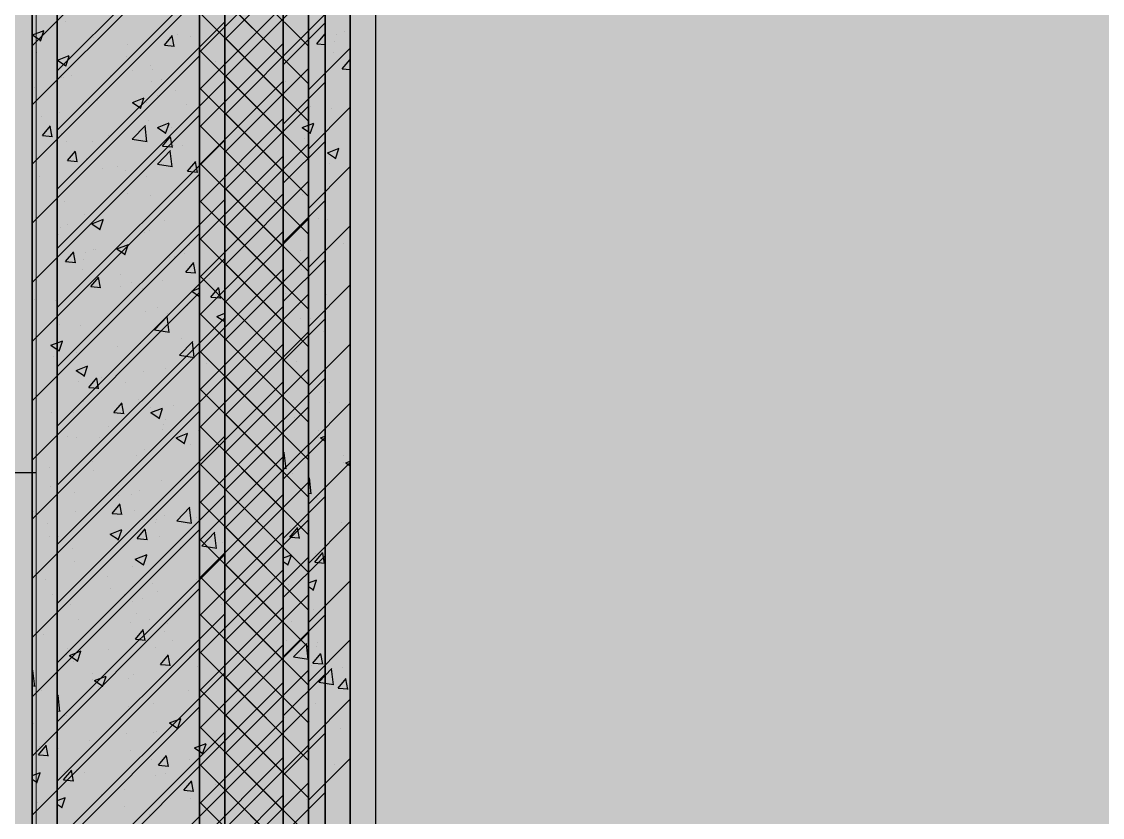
# Model space of a CAD drawing. Header units: inches. Extents: x 143994 to 247866, y 243815 to 272761.
# Drawn here: x 164813 to 166104, y 261275 to 262225 of the extents above; entities that cross this region are included whole.
import ezdxf

# ---------------------------------------------------------------- set-up
doc = ezdxf.new("R2010")
doc.units = ezdxf.units.IN
doc.header["$LTSCALE"] = 1000
doc.header["$MEASUREMENT"] = 0
doc.layers.get('DEFPOINTS').update_dxf_attribs({"color": 62})
for name, color, linetype in [('0-建筑1F', 127, 'Continuous'), ('0-建筑2F', 127, 'Continuous'), ('A-Wall-Patn', 255, 'Continuous'), ('PUB_HATCH', 8, 'Continuous'), ('STAIR', 142, 'Continuous')]:
    doc.layers.add(name, color=color, linetype=linetype)
for name, color, linetype, lineweight in [('A-M-Stone', 11, 'Continuous', 15), ('A-Wall', 254, 'Continuous', 35), ('W-保温层', 8, 'Continuous', 13)]:
    doc.layers.add(name, color=color, linetype=linetype, lineweight=lineweight)

# ---------------------------------------------------------------- blocks, each defined once
blk = doc.blocks.new('144')
at = {"layer": 'A-M-Stone', "color": 127}
blk.add_line((646166.9, -381870.3), (646166.9, -376030.3), dxfattribs=at)
at = {"layer": 'A-Wall', "color": 127}
for p, q in [((646136.9, -381900.3), (646136.9, -376060.3)), ((646086.9, -376110.3), (646086.9, -381950.3)), ((645986.9, -382050.3), (645986.9, -376210.3)), ((645786.9, -376410.3), (645786.9, -382210.3))]:
    blk.add_line(p, q, dxfattribs=at)
at = {"layer": 'PUB_HATCH', "color": 127, "linetype": 'Continuous'}
for p, q in [((645786.9, -377990), (645986.9, -377790)), ((645786.9, -378060.7), (645986.9, -377860.7)), ((645786.9, -378131.4), (645986.9, -377931.4)), ((645827, -377961.5), (645827, -377961.5)), ((645787.4, -377977.1), (645801.4, -377971.8)), ((645797.1, -377984.4), (645801.1, -377972.3)), ((646086.9, -378012.8), (646136.9, -377962.8)), ((646117.3, -377967.9), (646117.3, -377967.9)), ((645787.4, -377977.1), (645797.4, -377983.9)), ((645976.2, -377978.5), (645976.2, -377978.5)), ((646127, -377987.7), (646136.6, -377976.2)), ((646136.9, -377979.8), (646136.4, -377976.7)), ((645792.4, -377998.5), (645792.4, -377998.5)), ((645850.4, -377995.1), (645850.4, -377995.1)), ((645900.5, -377988.5), (645900.5, -377988.5)), ((646127, -377987.7), (646136.9, -377988.6)), ((645786.9, -378202.1), (645986.9, -378002.1)), ((645899.1, -378003), (645899.1, -378003)), ((645928.5, -378013.1), (645928.5, -378013.1)), ((645834.5, -378025.3), (645834.5, -378025.3)), ((645906.8, -378019.9), (645906.8, -378019.9)), ((645824.6, -378028.1), (645824.6, -378028.1)), ((645941.3, -378029.8), (645941.3, -378029.8)), ((646086.9, -378083.5), (646136.9, -378033.5)), ((646089.6, -378033.2), (646089.6, -378033.2)), ((646114.9, -378034.4), (646114.9, -378034.4)), ((645790.2, -378039.9), (645790.2, -378039.9)), ((645906.8, -378057.7), (645920.8, -378052.3)), ((645906.8, -378057.7), (645916.7, -378064.4)), ((645916.4, -378064.9), (645920.5, -378052.8)), ((645923.6, -378057.4), (645923.6, -378057.4)), ((645786.9, -378272.8), (645986.9, -378072.8)), ((645797.8, -378074), (645797.8, -378074)), ((645847.8, -378067.4), (645847.8, -378067.4)), ((645799.2, -378097.3), (645808.9, -378085.8)), ((645810.9, -378098.8), (645808.6, -378086.3)), ((645906.6, -378101.5), (645922.2, -378085.3)), ((645924.1, -378104.7), (645921.9, -378085.7)), ((645926, -378079.7), (645926, -378079.7)), ((646109.5, -378087.7), (646123.5, -378082.4)), ((646109.5, -378087.7), (646119.4, -378094.4)), ((646119.1, -378094.9), (646123.2, -378082.9)), ((645799.2, -378097.3), (645811.2, -378098.3)), ((645822.1, -378094.7), (645822.1, -378094.7)), ((645906.6, -378101.5), (645924.4, -378104.3)), ((645942.7, -378109.8), (645952.3, -378098.3)), ((645954.4, -378111.4), (645952.1, -378098.8)), ((646112.4, -378101), (646112.4, -378101)), ((645859.3, -378104.6), (645859.3, -378104.6)), ((645942.7, -378109.8), (645954.7, -378110.9)), ((645966.1, -378109.1), (645966.1, -378109.1)), ((646086.9, -378154.2), (646136.9, -378104.2)), ((645871, -378136.3), (645871, -378136.3)), ((645898.6, -378139.2), (645898.6, -378139.2)), ((645786.9, -378343.5), (645986.9, -378143.5)), ((645795.2, -378146.2), (645795.2, -378146.2)), ((645923.6, -378146.3), (645923.6, -378146.3)), ((645819.7, -378161.3), (645819.7, -378161.3)), ((646110, -378167.6), (646110, -378167.6)), ((646086.9, -378224.9), (646136.9, -378174.9)), ((646136.9, -378168.6), (646136.9, -378168.6)), ((645946.5, -378183.1), (645946.5, -378183.1)), ((645820.4, -378206.8), (645820.4, -378206.8)), ((645829.8, -378203.1), (645829.8, -378203.1)), ((645858.1, -378202.7), (645872.1, -378197.3)), ((645858.1, -378202.7), (645868.1, -378209.4)), ((645867.8, -378209.9), (645871.8, -378197.8)), ((645944.7, -378198.5), (645944.7, -378198.5)), ((646129.2, -378196.4), (646129.2, -378196.4)), ((645786.9, -378414.2), (645986.9, -378214.2)), ((645818.4, -378215.2), (645818.4, -378215.2)), ((645921.2, -378212.9), (645921.2, -378212.9)), ((645927.2, -378211.3), (645927.2, -378211.3)), ((645817.3, -378227.9), (645817.3, -378227.9)), ((645827, -378247.7), (645836.6, -378236.2)), ((645838.7, -378249.3), (645836.4, -378236.7)), ((645862.6, -378233.7), (645862.6, -378233.7)), ((645969.3, -378238.2), (645969.3, -378238.2)), ((646107.6, -378234.2), (646107.6, -378234.2)), ((645827, -378247.7), (645839, -378248.8)), ((645970.5, -378260.3), (645980.1, -378248.8)), ((645982.1, -378261.8), (645979.8, -378249.3)), ((646086.9, -378295.7), (646136.9, -378245.7)), ((646108.6, -378256.9), (646108.6, -378256.9)), ((645942.1, -378270.8), (645942.1, -378270.8)), ((645970.5, -378260.3), (645982.4, -378261.3)), ((645892.1, -378277.4), (645892.1, -378277.4)), ((645906.2, -378273.1), (645906.2, -378273.1)), ((645918.7, -378279.4), (645918.7, -378279.4)), ((645977.5, -378283.2), (645986.9, -378279.6)), ((645977.5, -378283.2), (645986.9, -378289.6)), ((645786.9, -378484.9), (645986.9, -378284.9)), ((645789.6, -378293.2), (645789.6, -378293.2)), ((645814.9, -378294.4), (645814.9, -378294.4)), ((646089, -378286.4), (646089, -378286.4)), ((646105.1, -378300.7), (646105.1, -378300.7)), ((645887.4, -378313), (645887.4, -378313)), ((645933.1, -378329.5), (645948.7, -378313.2)), ((645950.6, -378332.6), (645948.4, -378313.6)), ((646086.9, -378366.4), (646136.9, -378316.4)), ((646107.4, -378316.4), (646107.4, -378316.4)), ((645933.1, -378329.5), (645950.9, -378332.2)), ((645809.5, -378347.7), (645823.5, -378342.4)), ((645809.5, -378347.7), (645819.4, -378354.4)), ((645819.1, -378354.9), (645823.2, -378342.9)), ((645916.3, -378346), (645916.3, -378346)), ((645965.3, -378339.7), (645965.3, -378339.7)), ((645786.9, -378555.7), (645986.9, -378355.7)), ((645812.4, -378361), (645812.4, -378361)), ((645839.4, -378356.3), (645839.4, -378356.3)), ((645889.5, -378349.7), (645889.5, -378349.7)), ((646102.7, -378367.3), (646102.7, -378367.3)), ((645854.7, -378398.2), (645864.4, -378386.7)), ((645866.4, -378399.7), (645864.1, -378387.2)), ((646086.9, -378437.1), (646136.9, -378387.1)), ((646111.9, -378385.9), (646111.9, -378385.9)), ((645854.7, -378398.2), (645866.7, -378399.2)), ((645898, -378392.5), (645898, -378392.5)), ((645913.9, -378412.6), (645913.9, -378412.6)), ((645848.4, -378415.2), (645848.4, -378415.2)), ((645912.6, -378418.6), (645912.6, -378418.6)), ((645928.8, -378428.3), (645942.8, -378422.9)), ((645938.5, -378435.5), (645942.6, -378423.4)), ((645955.2, -378419.7), (645955.2, -378419.7)), ((645786.9, -378626.4), (645986.9, -378426.4)), ((645810, -378427.6), (645810, -378427.6)), ((645836.9, -378428.6), (645836.9, -378428.6)), ((645928.8, -378428.3), (645938.8, -378435)), ((645945.9, -378436.4), (645945.9, -378436.4)), ((646100.3, -378433.9), (646100.3, -378433.9)), ((645890.6, -378442.1), (645890.6, -378442.1)), ((646128.7, -378449.7), (646128.7, -378449.7)), ((645829.2, -378456.4), (645829.2, -378456.4)), ((646086.9, -378507.8), (646136.9, -378457.8)), ((646128.5, -378457.5), (646128.5, -378457.5)), ((646131.5, -378458.3), (646136.9, -378456.2)), ((646131.5, -378458.3), (646136.9, -378462)), ((646086.9, -378477.4), (646088.3, -378476)), ((646090.2, -378495.3), (646088, -378476.4)), ((646136.7, -378465.2), (646136.7, -378465.2)), ((645911.4, -378479.2), (645911.4, -378479.2)), ((645986.3, -378480.9), (645986.3, -378480.9)), ((645786.9, -378697.1), (645986.9, -378497.1)), ((645807.6, -378494.2), (645807.6, -378494.2)), ((645860, -378497.5), (645860, -378497.5)), ((646086.9, -378494.4), (646090.5, -378495)), ((646097.8, -378500.5), (646097.8, -378500.5)), ((645808.6, -378516.9), (645808.6, -378516.9)), ((645905.6, -378526.4), (645905.6, -378526.4)), ((645915.4, -378521.4), (645915.4, -378521.4)), ((646086.9, -378578.5), (646136.9, -378528.5)), ((645882.5, -378548.6), (645892.1, -378537.1)), ((645894.2, -378550.1), (645891.9, -378537.6)), ((645959.6, -378557.4), (645975.2, -378541.2)), ((645977.1, -378560.5), (645974.9, -378541.5)), ((646088.4, -378539.7), (646088.4, -378539.7)), ((646126, -378529.8), (646126, -378529.8)), ((645789, -378546.4), (645789, -378546.4)), ((645882.5, -378548.6), (645894.5, -378549.6)), ((645909, -378545.7), (645909, -378545.7)), ((645983.8, -378553.2), (645983.8, -378553.2)), ((645786.9, -378767.8), (645986.9, -378567.8)), ((645805.1, -378560.7), (645805.1, -378560.7)), ((645880.2, -378573.3), (645894.2, -378567.9)), ((645933.7, -378559.7), (645933.7, -378559.7)), ((645959.6, -378557.4), (645977.4, -378560.2)), ((646094.5, -378576.9), (646104.2, -378565.4)), ((646095.4, -378567.1), (646095.4, -378567.1)), ((646097.7, -378567.4), (646097.7, -378567.4)), ((646106.2, -378578.5), (646103.9, -378565.9)), ((645807.4, -378576.4), (645807.4, -378576.4)), ((645880.2, -378573.3), (645890.1, -378580)), ((645889.8, -378580.5), (645893.9, -378568.4)), ((646094.5, -378576.9), (646106.5, -378578)), ((646086.9, -378601.8), (646096.9, -378598)), ((646086.9, -378649.2), (646136.9, -378599.2)), ((646086.9, -378606.1), (646092.8, -378610.1)), ((646092.5, -378610.6), (646096.6, -378598.5)), ((645906.6, -378612.3), (645906.6, -378612.3)), ((645802.7, -378627.3), (645802.7, -378627.3)), ((645876.5, -378623.6), (645876.5, -378623.6)), ((645931.2, -378632), (645931.2, -378632)), ((645983.2, -378628.1), (645983.2, -378628.1)), ((645786.9, -378838.5), (645986.9, -378638.5)), ((645881.1, -378638.6), (645881.1, -378638.6)), ((646093, -378633.6), (646093, -378633.6)), ((645811.9, -378645.9), (645811.9, -378645.9)), ((645897.4, -378645.7), (645897.4, -378645.7)), ((645918.6, -378650.4), (645918.6, -378650.4)), ((646086.9, -378719.9), (646136.9, -378669.9)), ((645904.1, -378678.9), (645904.1, -378678.9)), ((646096.5, -378677.6), (646096.5, -378677.6)), ((645800.3, -378693.9), (645800.3, -378693.9)), ((645910.3, -378699), (645919.9, -378687.5)), ((645921.9, -378700.6), (645919.6, -378688)), ((645945.3, -378689.6), (645945.3, -378689.6)), ((645786.9, -378909.2), (645986.9, -378709.2)), ((645828.7, -378709.7), (645828.7, -378709.7)), ((645910.3, -378699), (645922.2, -378700.1)), ((645954.3, -378700.9), (645954.3, -378700.9)), ((646090.5, -378700.2), (646090.5, -378700.2)), ((646099.2, -378720.2), (646114.8, -378703.9)), ((646116.7, -378723.3), (646114.5, -378704.3)), ((646128.1, -378702.9), (646128.1, -378702.9)), ((645828.5, -378717.5), (645828.5, -378717.5)), ((645831.5, -378718.3), (645845.5, -378712.9)), ((645831.5, -378718.3), (645841.5, -378725)), ((645841.2, -378725.5), (645845.2, -378713.4)), ((645878.6, -378710.9), (645878.6, -378710.9)), ((646099.2, -378720.2), (646117, -378722.9)), ((646122.3, -378727.4), (646131.9, -378715.9)), ((646134, -378728.9), (646131.6, -378716.4)), ((645836.7, -378725.2), (645836.7, -378725.2)), ((645943.4, -378729.7), (645943.4, -378729.7)), ((646122.3, -378727.4), (646134.3, -378728.4)), ((645786.9, -378737.4), (645788.3, -378736)), ((645790.2, -378755.3), (645788, -378736.4)), ((645901.7, -378745.5), (645901.7, -378745.5)), ((646086.9, -378790.6), (646136.9, -378740.6)), ((645786.9, -378754.4), (645790.5, -378755)), ((645797.8, -378760.5), (645797.8, -378760.5)), ((646088.1, -378766.8), (646088.1, -378766.8)), ((645786.9, -378979.9), (645986.9, -378779.9)), ((645901.7, -378779.8), (645901.7, -378779.8)), ((645905, -378779.7), (645905, -378779.7)), ((645986.1, -378785.3), (645986.9, -378784.5)), ((645986.1, -378785.3), (645986.9, -378785.4)), ((646125.7, -378775.8), (646125.7, -378775.8)), ((645788.4, -378799.7), (645788.4, -378799.7)), ((645826, -378789.8), (645826, -378789.8)), ((645950.9, -378798.8), (645964.9, -378793.5)), ((645950.9, -378798.8), (645960.8, -378805.5)), ((645960.6, -378806), (645964.6, -378794)), ((646087.8, -378792.9), (646087.8, -378792.9)), ((645899.3, -378812.1), (645899.3, -378812.1)), ((646086.9, -378861.3), (646136.9, -378811.3)), ((645794.5, -378836.9), (645804.2, -378825.4)), ((645806.2, -378838.5), (645803.9, -378825.9)), ((646117.6, -378818.7), (646117.6, -378818.7)), ((645794.5, -378836.9), (645806.5, -378838)), ((645795.4, -378827.1), (645795.4, -378827.1)), ((645797.7, -378827.4), (645797.7, -378827.4)), ((645904.5, -378831.9), (645904.5, -378831.9)), ((645938, -378849.5), (645947.6, -378838)), ((645949.7, -378851), (645947.4, -378838.5)), ((645786.9, -379050.6), (645986.9, -378850.6)), ((645938, -378849.5), (645950, -378850.5)), ((645975.4, -378842.1), (645975.4, -378842.1)), ((645786.9, -378861.8), (645796.9, -378858)), ((645792.5, -378870.6), (645796.6, -378858.5)), ((645839.9, -378854.3), (645839.9, -378854.3)), ((645849.1, -378858.7), (645849.1, -378858.7)), ((645946.6, -378858.8), (645946.6, -378858.8)), ((645786.9, -378866.1), (645792.8, -378870.1)), ((645896.8, -378878.6), (645896.8, -378878.6)), ((646086.9, -378932.1), (646136.9, -378882.1)), ((645793, -378893.6), (645793, -378893.6)), ((645896.8, -378899), (645896.8, -378899)), ((646115, -378891), (646115, -378891))]:
    blk.add_line(p, q, dxfattribs=at)
at = {"layer": 'W-保温层', "color": 127, "linetype": 'Continuous'}
for p, q in [((645986.9, -377997.5), (646086.9, -377897.5)), ((646086.9, -378005.4), (645986.9, -377905.4)), ((645986.9, -378042.4), (646086.9, -377942.4)), ((646086.9, -378050.3), (645986.9, -377950.3)), ((645986.9, -378087.3), (646086.9, -377987.3)), ((646086.9, -378095.2), (645986.9, -377995.2)), ((645986.9, -378132.2), (646086.9, -378032.2)), ((646086.9, -378140.1), (645986.9, -378040.1)), ((645986.9, -378177.1), (646086.9, -378077.1)), ((646086.9, -378185), (645986.9, -378085)), ((645986.9, -378222), (646086.9, -378122)), ((646086.9, -378229.9), (645986.9, -378129.9)), ((645986.9, -378266.9), (646086.9, -378166.9)), ((646086.9, -378274.8), (645986.9, -378174.8)), ((645986.9, -378311.8), (646086.9, -378211.8)), ((646086.9, -378319.7), (645986.9, -378219.7)), ((645986.9, -378356.7), (646086.9, -378256.7)), ((646086.9, -378364.6), (645986.9, -378264.6)), ((645986.9, -378401.6), (646086.9, -378301.6)), ((646086.9, -378409.5), (645986.9, -378309.5)), ((645986.9, -378446.5), (646086.9, -378346.5)), ((646086.9, -378454.4), (645986.9, -378354.4)), ((645986.9, -378491.4), (646086.9, -378391.4)), ((646086.9, -378499.3), (645986.9, -378399.3)), ((645986.9, -378536.3), (646086.9, -378436.3)), ((646086.9, -378544.2), (645986.9, -378444.2)), ((645986.9, -378581.2), (646086.9, -378481.2)), ((646086.9, -378589.1), (645986.9, -378489.1)), ((645986.9, -378626.1), (646086.9, -378526.1)), ((646086.9, -378634), (645986.9, -378534)), ((645986.9, -378671), (646086.9, -378571)), ((646086.9, -378678.9), (645986.9, -378578.9)), ((645986.9, -378715.9), (646086.9, -378615.9)), ((646086.9, -378723.8), (645986.9, -378623.8)), ((645986.9, -378760.8), (646086.9, -378660.8)), ((646086.9, -378768.7), (645986.9, -378668.7)), ((645986.9, -378805.7), (646086.9, -378705.7)), ((646086.9, -378813.6), (645986.9, -378713.6)), ((645986.9, -378850.6), (646086.9, -378750.6)), ((646086.9, -378858.5), (645986.9, -378758.5)), ((645986.9, -378895.5), (646086.9, -378795.5)), ((646086.9, -378903.4), (645986.9, -378803.4)), ((645986.9, -378940.4), (646086.9, -378840.4)), ((646086.9, -378948.3), (645986.9, -378848.3)), ((645986.9, -378985.3), (646086.9, -378885.3)), ((646086.9, -378993.2), (645986.9, -378893.2))]:
    blk.add_line(p, q, dxfattribs=at)
blk = doc.blocks.new('1442323')
at = {"layer": 'A-M-Stone', "color": 127}
blk.add_line((688216.9, -383909.3), (688216.9, -376119.3), dxfattribs=at)
at = {"layer": 'A-Wall', "color": 127}
for p, q in [((688186.9, -383939.3), (688186.9, -376149.3)), ((688136.9, -376199.3), (688136.9, -383989.3)), ((688036.9, -384089.3), (688036.9, -376299.3)), ((687836.9, -376499.3), (687836.9, -384249.3))]:
    blk.add_line(p, q, dxfattribs=at)
at = {"layer": 'PUB_HATCH', "color": 127, "linetype": 'Continuous'}
for p, q in [((687836.9, -378079), (688036.9, -377879)), ((687836.9, -378149.7), (688036.9, -377949.7)), ((688136.9, -378031.1), (688186.9, -377981.1)), ((687836.9, -378220.4), (688036.9, -378020.4)), ((687880.4, -378038.9), (687880.4, -378038.9)), ((687965, -378048.4), (687974.6, -378036.9)), ((687976.6, -378050), (687974.3, -378037.4)), ((687980.9, -378035.6), (687980.9, -378035.6)), ((688170.4, -378035.9), (688170.4, -378035.9)), ((688179.8, -378032.2), (688179.8, -378032.2)), ((687877, -378050.6), (687877, -378050.6)), ((687965, -378048.4), (687976.9, -378049.5)), ((688136.9, -378101.8), (688186.9, -378051.8)), ((688168.4, -378044.2), (688168.4, -378044.2)), ((687837.4, -378066.2), (687851.4, -378060.8)), ((687847.1, -378073.4), (687851.1, -378061.3)), ((688167.3, -378056.9), (688167.3, -378056.9)), ((687837.4, -378066.2), (687847.4, -378072.9)), ((687950.5, -378077.5), (687950.5, -378077.5)), ((688026.2, -378067.5), (688026.2, -378067.5)), ((688177, -378076.7), (688186.6, -378065.3)), ((688177, -378076.7), (688186.9, -378077.6)), ((688186.9, -378068.8), (688186.4, -378065.8)), ((687842.4, -378087.5), (687842.4, -378087.5)), ((687900.4, -378084.1), (687900.4, -378084.1)), ((687836.9, -378291.1), (688036.9, -378091.1)), ((687949.1, -378092), (687949.1, -378092)), ((687978.5, -378102.1), (687978.5, -378102.1)), ((687884.5, -378114.4), (687884.5, -378114.4)), ((687956.8, -378108.9), (687956.8, -378108.9)), ((687840.2, -378128.9), (687840.2, -378128.9)), ((687874.6, -378117.1), (687874.6, -378117.1)), ((687991.3, -378118.9), (687991.3, -378118.9)), ((688136.9, -378172.6), (688186.9, -378122.6)), ((688139.6, -378122.2), (688139.6, -378122.2)), ((688164.9, -378123.5), (688164.9, -378123.5)), ((687956.8, -378146.7), (687970.8, -378141.3)), ((687966.4, -378153.9), (687970.5, -378141.8)), ((687956.8, -378146.7), (687966.7, -378153.4)), ((687973.6, -378146.4), (687973.6, -378146.4)), ((687836.9, -378361.8), (688036.9, -378161.8)), ((687847.8, -378163), (687847.8, -378163)), ((687897.8, -378156.4), (687897.8, -378156.4)), ((687849.2, -378186.3), (687858.9, -378174.8)), ((687860.9, -378187.9), (687858.6, -378175.3)), ((687956.6, -378190.6), (687972.2, -378174.3)), ((687974.1, -378193.7), (687971.9, -378174.7)), ((687976, -378168.7), (687976, -378168.7)), ((688159.5, -378176.8), (688173.5, -378171.4)), ((688159.5, -378176.8), (688169.4, -378183.5)), ((688169.1, -378184), (688173.2, -378171.9)), ((687849.2, -378186.3), (687861.2, -378187.4)), ((687872.1, -378183.7), (687872.1, -378183.7)), ((687909.3, -378193.7), (687909.3, -378193.7)), ((687956.6, -378190.6), (687974.4, -378193.3)), ((687992.7, -378198.9), (688002.3, -378187.4)), ((688004.4, -378200.4), (688002.1, -378187.9)), ((688136.9, -378243.3), (688186.9, -378193.3)), ((688162.4, -378190), (688162.4, -378190)), ((687992.7, -378198.9), (688004.7, -378199.9)), ((688016.1, -378198.2), (688016.1, -378198.2)), ((687836.9, -378432.6), (688036.9, -378232.6)), ((687921, -378225.3), (687921, -378225.3)), ((687948.6, -378228.2), (687948.6, -378228.2)), ((687845.2, -378235.3), (687845.2, -378235.3)), ((687973.6, -378235.3), (687973.6, -378235.3)), ((687869.7, -378250.3), (687869.7, -378250.3)), ((688160, -378256.6), (688160, -378256.6)), ((688186.9, -378257.6), (688186.9, -378257.6)), ((688136.9, -378314), (688186.9, -378264)), ((687996.5, -378272.2), (687996.5, -378272.2)), ((687870.4, -378295.9), (687870.4, -378295.9)), ((687879.8, -378292.2), (687879.8, -378292.2)), ((687908.1, -378291.7), (687922.1, -378286.4)), ((687908.1, -378291.7), (687918.1, -378298.4)), ((687917.8, -378298.9), (687921.8, -378286.9)), ((687994.7, -378287.6), (687994.7, -378287.6)), ((688179.2, -378285.4), (688179.2, -378285.4)), ((687836.9, -378503.3), (688036.9, -378303.3)), ((687868.4, -378304.2), (687868.4, -378304.2)), ((687971.2, -378301.9), (687971.2, -378301.9)), ((687977.2, -378300.4), (687977.2, -378300.4)), ((687867.3, -378316.9), (687867.3, -378316.9)), ((687912.6, -378322.7), (687912.6, -378322.7)), ((687877, -378336.7), (687886.6, -378325.3)), ((687888.7, -378338.3), (687886.4, -378325.8)), ((688019.3, -378327.2), (688019.3, -378327.2)), ((688136.9, -378384.7), (688186.9, -378334.7)), ((688157.6, -378323.2), (688157.6, -378323.2)), ((687877, -378336.7), (687889, -378337.8)), ((688020.5, -378349.3), (688030.1, -378337.8)), ((688032.1, -378350.8), (688029.8, -378338.3)), ((688158.6, -378345.9), (688158.6, -378345.9)), ((687992.1, -378359.8), (687992.1, -378359.8)), ((688020.5, -378349.3), (688032.4, -378350.3)), ((687836.9, -378574), (688036.9, -378374)), ((687942.1, -378366.4), (687942.1, -378366.4)), ((687956.2, -378362.2), (687956.2, -378362.2)), ((687968.7, -378368.5), (687968.7, -378368.5)), ((688027.5, -378372.3), (688036.9, -378368.6)), ((688027.5, -378372.3), (688036.9, -378378.6)), ((687839.6, -378382.2), (687839.6, -378382.2)), ((687864.9, -378383.5), (687864.9, -378383.5)), ((688139, -378375.4), (688139, -378375.4)), ((688155.1, -378389.8), (688155.1, -378389.8)), ((687937.4, -378402), (687937.4, -378402)), ((687983.1, -378418.5), (687998.7, -378402.3)), ((688000.6, -378421.6), (687998.4, -378402.6)), ((688136.9, -378455.4), (688186.9, -378405.4)), ((688157.4, -378405.4), (688157.4, -378405.4)), ((687983.1, -378418.5), (688000.9, -378421.3)), ((687859.5, -378436.8), (687873.5, -378431.4)), ((687859.5, -378436.8), (687869.4, -378443.5)), ((687869.1, -378444), (687873.2, -378431.9)), ((687939.5, -378438.7), (687939.5, -378438.7)), ((687966.3, -378435), (687966.3, -378435)), ((688015.3, -378428.8), (688015.3, -378428.8)), ((687836.9, -378644.7), (688036.9, -378444.7)), ((687862.4, -378450), (687862.4, -378450)), ((687889.4, -378445.3), (687889.4, -378445.3)), ((688152.7, -378456.4), (688152.7, -378456.4)), ((687904.7, -378487.2), (687914.4, -378475.7)), ((687916.4, -378488.7), (687914.1, -378476.2)), ((688136.9, -378526.1), (688186.9, -378476.1)), ((688161.9, -378475), (688161.9, -378475)), ((687904.7, -378487.2), (687916.7, -378488.2)), ((687948, -378481.5), (687948, -378481.5)), ((687963.9, -378501.6), (687963.9, -378501.6)), ((687836.9, -378715.4), (688036.9, -378515.4)), ((687898.4, -378504.2), (687898.4, -378504.2)), ((687962.6, -378507.6), (687962.6, -378507.6)), ((687978.8, -378517.3), (687992.8, -378511.9)), ((687988.5, -378524.5), (687992.6, -378512.4)), ((688005.2, -378508.7), (688005.2, -378508.7)), ((687860, -378516.6), (687860, -378516.6)), ((687886.9, -378517.6), (687886.9, -378517.6)), ((687978.8, -378517.3), (687988.8, -378524)), ((687995.9, -378525.4), (687995.9, -378525.4)), ((688150.3, -378522.9), (688150.3, -378522.9)), ((687940.6, -378531.1), (687940.6, -378531.1)), ((688178.7, -378538.7), (688178.7, -378538.7)), ((687879.2, -378545.4), (687879.2, -378545.4)), ((688136.9, -378596.8), (688186.9, -378546.8)), ((688178.5, -378546.5), (688178.5, -378546.5)), ((688181.5, -378547.3), (688186.9, -378545.3)), ((688181.5, -378547.3), (688186.9, -378551)), ((688186.7, -378554.3), (688186.7, -378554.3)), ((688136.9, -378566.4), (688138.3, -378565)), ((688140.2, -378584.4), (688138, -378565.4)), ((687961.4, -378568.2), (687961.4, -378568.2)), ((688036.3, -378569.9), (688036.3, -378569.9)), ((687836.9, -378786.1), (688036.9, -378586.1)), ((687857.6, -378583.2), (687857.6, -378583.2)), ((687910, -378586.5), (687910, -378586.5)), ((688136.9, -378583.5), (688140.5, -378584)), ((688147.8, -378589.5), (688147.8, -378589.5)), ((687858.6, -378605.9), (687858.6, -378605.9)), ((687955.6, -378615.4), (687955.6, -378615.4)), ((687965.4, -378610.4), (687965.4, -378610.4)), ((688136.9, -378667.5), (688186.9, -378617.5)), ((688176, -378618.8), (688176, -378618.8)), ((687932.5, -378637.6), (687942.1, -378626.1)), ((687944.2, -378639.2), (687941.9, -378626.6)), ((688009.6, -378646.4), (688025.2, -378630.2)), ((688027.1, -378649.6), (688024.9, -378630.6)), ((688138.4, -378628.7), (688138.4, -378628.7)), ((687839, -378635.4), (687839, -378635.4)), ((687932.5, -378637.6), (687944.5, -378638.7)), ((687959, -378634.8), (687959, -378634.8)), ((688033.8, -378642.2), (688033.8, -378642.2)), ((687836.9, -378856.8), (688036.9, -378656.8)), ((687855.1, -378649.8), (687855.1, -378649.8)), ((687930.2, -378662.3), (687944.2, -378656.9)), ((687939.8, -378669.5), (687943.9, -378657.4)), ((687983.7, -378648.8), (687983.7, -378648.8)), ((688009.6, -378646.4), (688027.4, -378649.2)), ((688144.5, -378665.9), (688154.2, -378654.5)), ((688145.4, -378656.1), (688145.4, -378656.1)), ((688147.7, -378656.5), (688147.7, -378656.5)), ((688156.2, -378667.5), (688153.9, -378655)), ((687857.4, -378665.4), (687857.4, -378665.4)), ((687930.2, -378662.3), (687940.1, -378669)), ((688144.5, -378665.9), (688156.5, -378667)), ((688136.9, -378690.8), (688146.9, -378687)), ((688136.9, -378738.2), (688186.9, -378688.2)), ((688136.9, -378695.1), (688142.8, -378699.1)), ((688142.5, -378699.6), (688146.6, -378687.5)), ((687956.6, -378701.4), (687956.6, -378701.4)), ((687852.7, -378716.4), (687852.7, -378716.4)), ((687926.5, -378712.6), (687926.5, -378712.6)), ((687981.2, -378721.1), (687981.2, -378721.1)), ((688033.2, -378717.1), (688033.2, -378717.1)), ((688143, -378722.7), (688143, -378722.7)), ((687836.9, -378927.5), (688036.9, -378727.5)), ((687861.9, -378735), (687861.9, -378735)), ((687931.1, -378727.7), (687931.1, -378727.7)), ((687947.4, -378734.8), (687947.4, -378734.8)), ((687968.6, -378739.5), (687968.6, -378739.5)), ((688136.9, -378808.9), (688186.9, -378758.9)), ((687954.1, -378767.9), (687954.1, -378767.9)), ((688146.5, -378766.6), (688146.5, -378766.6)), ((687850.3, -378782.9), (687850.3, -378782.9)), ((687960.3, -378788.1), (687969.9, -378776.6)), ((687971.9, -378789.6), (687969.6, -378777.1)), ((687995.3, -378778.7), (687995.3, -378778.7)), ((687836.9, -378998.2), (688036.9, -378798.2)), ((687878.7, -378798.7), (687878.7, -378798.7)), ((687928.6, -378800), (687928.6, -378800)), ((687960.3, -378788.1), (687972.2, -378789.1)), ((688004.3, -378790), (688004.3, -378790)), ((688140.5, -378789.2), (688140.5, -378789.2)), ((688149.2, -378809.2), (688164.8, -378792.9)), ((688166.7, -378812.3), (688164.5, -378793.3)), ((688178.1, -378792), (688178.1, -378792)), ((687878.5, -378806.5), (687878.5, -378806.5)), ((687881.5, -378807.3), (687895.5, -378802)), ((687881.5, -378807.3), (687891.5, -378814.1)), ((687891.2, -378814.5), (687895.2, -378802.5)), ((688149.2, -378809.2), (688167, -378811.9)), ((688172.3, -378816.4), (688181.9, -378804.9)), ((688184, -378817.9), (688181.6, -378805.4)), ((687836.9, -378826.4), (687838.3, -378825)), ((687840.2, -378844.4), (687838, -378825.4)), ((687886.7, -378814.3), (687886.7, -378814.3)), ((687993.4, -378818.8), (687993.4, -378818.8)), ((688172.3, -378816.4), (688184.3, -378817.4)), ((687951.7, -378834.5), (687951.7, -378834.5)), ((688136.9, -378879.7), (688186.9, -378829.7)), ((687836.9, -378843.5), (687840.5, -378844)), ((687847.8, -378849.5), (687847.8, -378849.5)), ((688138.1, -378855.8), (688138.1, -378855.8)), ((688175.7, -378864.8), (688175.7, -378864.8)), ((687836.9, -379068.9), (688036.9, -378868.9)), ((687951.7, -378868.9), (687951.7, -378868.9)), ((687955, -378868.7), (687955, -378868.7)), ((688036.1, -378874.4), (688036.9, -378873.5)), ((688036.1, -378874.4), (688036.9, -378874.5)), ((687838.4, -378888.7), (687838.4, -378888.7)), ((687876, -378878.8), (687876, -378878.8)), ((688000.9, -378887.9), (688014.9, -378882.5)), ((688000.9, -378887.9), (688010.8, -378894.6)), ((688010.6, -378895.1), (688014.6, -378883)), ((688137.8, -378882), (688137.8, -378882)), ((687949.3, -378901.1), (687949.3, -378901.1)), ((688136.9, -378950.4), (688186.9, -378900.4)), ((687844.5, -378925.9), (687854.2, -378914.5)), ((687845.4, -378916.1), (687845.4, -378916.1)), ((687847.7, -378916.5), (687847.7, -378916.5)), ((687856.2, -378927.5), (687853.9, -378915)), ((688167.6, -378907.8), (688167.6, -378907.8)), ((687844.5, -378925.9), (687856.5, -378927)), ((687954.5, -378921), (687954.5, -378921)), ((687988, -378938.5), (687997.6, -378927)), ((687999.7, -378940), (687997.4, -378927.5)), ((687836.9, -379139.7), (688036.9, -378939.7)), ((687988, -378938.5), (688000, -378939.5)), ((688025.4, -378931.1), (688025.4, -378931.1)), ((687836.9, -378950.8), (687846.9, -378947)), ((687836.9, -378955.1), (687842.8, -378959.1)), ((687842.5, -378959.6), (687846.6, -378947.5)), ((687889.9, -378943.3), (687889.9, -378943.3)), ((687899.1, -378947.7), (687899.1, -378947.7)), ((687996.6, -378947.8), (687996.6, -378947.8)), ((687946.8, -378967.7), (687946.8, -378967.7))]:
    blk.add_line(p, q, dxfattribs=at)
at = {"layer": 'STAIR', "color": 127}
blk.add_line((687811.9, -378559.3), (686511.9, -378559.3), dxfattribs=at)
at = {"layer": 'W-保温层', "color": 127}
blk.add_line((687811.9, -388039.3), (687811.9, -376499.3), dxfattribs=at)
at = {"layer": 'W-保温层', "color": 127, "linetype": 'Continuous'}
for p, q in [((688036.9, -378041.6), (688136.9, -377941.6)), ((688136.9, -378049.5), (688036.9, -377949.5)), ((688036.9, -378086.5), (688136.9, -377986.5)), ((688136.9, -378094.4), (688036.9, -377994.4)), ((688036.9, -378131.4), (688136.9, -378031.4)), ((688136.9, -378139.3), (688036.9, -378039.3)), ((688036.9, -378176.3), (688136.9, -378076.3)), ((688136.9, -378184.2), (688036.9, -378084.2)), ((688036.9, -378221.2), (688136.9, -378121.2)), ((688136.9, -378229.1), (688036.9, -378129.1)), ((688036.9, -378266.1), (688136.9, -378166.1)), ((688136.9, -378274), (688036.9, -378174)), ((688036.9, -378311), (688136.9, -378211)), ((688136.9, -378318.9), (688036.9, -378218.9)), ((688036.9, -378355.9), (688136.9, -378255.9)), ((688136.9, -378363.8), (688036.9, -378263.8)), ((688036.9, -378400.8), (688136.9, -378300.8)), ((688136.9, -378408.7), (688036.9, -378308.7)), ((688036.9, -378445.7), (688136.9, -378345.7)), ((688136.9, -378453.6), (688036.9, -378353.6)), ((688036.9, -378490.6), (688136.9, -378390.6)), ((688136.9, -378498.6), (688036.9, -378398.6)), ((688036.9, -378535.5), (688136.9, -378435.5)), ((688136.9, -378543.5), (688036.9, -378443.5)), ((688036.9, -378580.5), (688136.9, -378480.5)), ((688136.9, -378588.4), (688036.9, -378488.4)), ((688036.9, -378625.4), (688136.9, -378525.4)), ((688136.9, -378633.3), (688036.9, -378533.3)), ((688036.9, -378670.3), (688136.9, -378570.3)), ((688136.9, -378678.2), (688036.9, -378578.2)), ((688036.9, -378715.2), (688136.9, -378615.2)), ((688136.9, -378723.1), (688036.9, -378623.1)), ((688036.9, -378760.1), (688136.9, -378660.1)), ((688136.9, -378768), (688036.9, -378668)), ((688036.9, -378805), (688136.9, -378705)), ((688136.9, -378812.9), (688036.9, -378712.9)), ((688036.9, -378849.9), (688136.9, -378749.9)), ((688136.9, -378857.8), (688036.9, -378757.8)), ((688036.9, -378894.8), (688136.9, -378794.8)), ((688136.9, -378902.7), (688036.9, -378802.7)), ((688036.9, -378939.7), (688136.9, -378839.7)), ((688136.9, -378947.6), (688036.9, -378847.6)), ((688036.9, -378984.6), (688136.9, -378884.6)), ((688136.9, -378992.5), (688036.9, -378892.5)), ((688036.9, -379029.5), (688136.9, -378929.5)), ((688136.9, -379037.4), (688036.9, -378937.4))]:
    blk.add_line(p, q, dxfattribs=at)

msp = doc.modelspace()

# ---------------------------------------------------------------- hatches: boundary and pattern name
at = {"layer": 'DEFPOINTS'}
h = msp.add_hatch(dxfattribs=at)
h.set_pattern_fill('ANSI31', color=250)
h.set_pattern_definition([(45, (-65482.5842, -4e-05), (-1.122532015, 1.122532015), [])])
h.paths.add_polyline_path([(182383.45, 243814.78), (157803.44, 243814.78), (157803.44, 270814.78), (182383.45, 270814.78)])

# ---------------------------------------------------------------- linework, layer by layer
at = {"layer": 'A-Wall-Patn', "color": 11}
msp.add_lwpolyline([(150345.62, 253131.1), (150345.62, 260486.1), (152475.62, 260486.1), (152475.62, 264126.1), (156915.62, 264126.1), (156915.62, 264396.1), (157915.62, 264396.1), (157915.62, 260436.1), (159725.62, 260436.1), (159725.62, 264126.1), (165235.62, 264126.1), (165235.62, 258286.1), (166875.62, 258286.1), (166875.62, 261926.1), (172000.62, 261926.1), (172000.62, 262196.1), (173000.62, 262196.1), (173000.62, 261926.1), (177435.62, 261926.1), (177435.62, 258286.1), (179565.62, 258286.1), (179565.62, 250931.1)], dxfattribs=at)

# ---------------------------------------------------------------- block references
at = {"layer": '0-建筑1F'}
msp.add_blockref('144', (-480961.31, 640186.38), dxfattribs=at)
at = {"layer": '0-建筑2F'}
msp.add_blockref('1442323', (-522981.31, 640245.41), dxfattribs=at)

doc.saveas('drawing.dxf')
